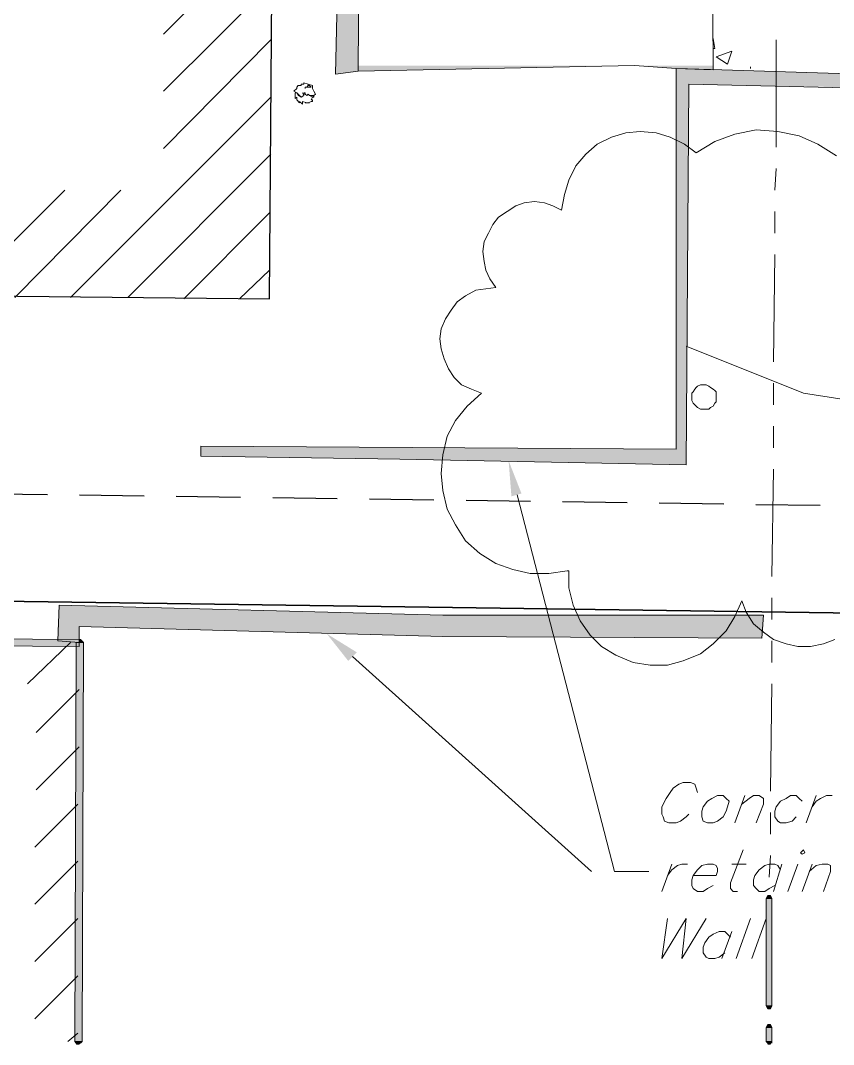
# Model space of a CAD drawing. Header units: inches. Extents: x 10 to 486, y 7 to 426.
# Drawn here: x 316.68 to 354.54, y 7.28 to 54.98 of the extents above; entities that cross this region are included whole.
import ezdxf

# ---------------------------------------------------------------- set-up
doc = ezdxf.new("R2010")
doc.units = ezdxf.units.IN
doc.header["$LTSCALE"] = 3
doc.header["$MEASUREMENT"] = 0
doc.linetypes.add('DASHEDX2', pattern=[1.5, 1, -0.5])
doc.layers.add('Building Setbacks', color=1, linetype='DASHEDX2')
doc.layers.add('PDF_Solid Fills', color=7, linetype='Continuous')
doc.layers.add('PDF_Geometry', color=7, linetype='Continuous', true_color=0x999999)

msp = doc.modelspace()

# ---------------------------------------------------------------- hatches: boundary and pattern name
at = {"layer": 'PDF_Solid Fills', "transparency": 33554559}
for points in [[(351.543, 14.083), (351.41, 14.083), (351.477, 14.217), (351.61, 14.217), (351.677, 14.083)], [(351.543, 9.083), (351.677, 9.083), (351.61, 8.95), (351.477, 8.95), (351.41, 9.083)], [(351.543, 8.083), (351.41, 8.083), (351.477, 8.217), (351.61, 8.217), (351.677, 8.083)]]:
    msp.add_hatch(color=256, dxfattribs=at).paths.add_polyline_path(points)

# ---------------------------------------------------------------- linework, layer by layer
at = {"layer": 'Building Setbacks'}
msp.add_lwpolyline([(152.947, 35.216), (376.747, 32.083)], dxfattribs=at)
at = {"layer": 'PDF_Geometry', "color": 7, "lineweight": 35}
msp.add_lwpolyline([(152.877, 30.217), (376.677, 27.083), (379.477, 363.817), (346.277, 380.083), (56.61, 152.817)], close=True, dxfattribs=at)
at = {"layer": 'PDF_Geometry', "color": 7, "lineweight": 25}
msp.add_lwpolyline([(152.277, 43.883), (328.277, 42.017), (328.81, 111.083), (332.81, 111.083), (332.943, 123.083), (328.943, 123.15), (329.677, 217.217), (241.543, 217.95), (241.277, 191.95), (259.41, 191.683), (259.343, 170.617), (289.41, 170.55), (289.277, 158.55), (169.01, 159.55)], dxfattribs=at)
at = {"layer": 'PDF_Geometry', "lineweight": 13}
for points in [[(348.943, 52.817), (348.877, 63.283), (348.877, 73.617), (348.41, 73.75), (348.677, 95.683), (348.077, 95.817), (348.477, 102.883), (348.743, 120.817)], [(348.943, 53.683), (349.01, 53.683), (348.943, 54.15)], [(350.677, 52.817), (350.677, 52.75)], [(354.677, 48.683), (353.81, 49.217), (352.943, 49.617), (351.943, 49.817), (350.943, 49.883), (349.943, 49.683), (349.01, 49.35), (348.143, 48.817), (347.61, 49.217), (346.943, 49.55), (346.277, 49.75), (345.543, 49.817), (344.877, 49.75), (344.21, 49.55), (343.543, 49.217), (343.01, 48.75), (342.543, 48.217), (342.21, 47.55), (342.01, 46.883), (341.877, 46.15), (341.477, 46.35), (341.077, 46.483), (340.61, 46.55), (340.143, 46.483), (339.743, 46.35), (339.343, 46.083), (338.943, 45.817), (338.677, 45.483), (338.477, 45.083), (338.277, 44.683), (338.21, 44.217), (338.277, 43.75), (338.343, 43.35), (338.543, 42.95), (338.81, 42.55), (338.343, 42.483), (337.877, 42.417), (337.41, 42.15), (337.01, 41.883), (336.743, 41.483), (336.477, 41.083), (336.277, 40.617), (336.21, 40.15), (336.277, 39.683), (336.41, 39.217), (336.61, 38.75), (336.877, 38.35), (337.21, 38.017), (337.677, 37.817), (338.143, 37.617), (337.477, 37.017), (336.943, 36.35), (336.543, 35.617), (336.343, 34.75), (336.277, 33.883), (336.343, 33.083), (336.543, 32.217), (336.943, 31.483), (337.41, 30.75), (338.077, 30.15), (338.81, 29.683), (339.61, 29.417), (340.41, 29.217), (341.277, 29.217), (342.143, 29.35), (342.21, 29.35), (342.21, 28.55), (342.41, 27.75), (342.743, 27.017), (343.21, 26.35), (343.743, 25.817), (344.41, 25.417), (345.21, 25.083), (346.01, 24.95), (346.81, 24.95), (347.543, 25.15), (348.343, 25.483), (348.943, 25.95), (349.543, 26.55), (349.943, 27.217), (350.277, 27.95), (350.477, 27.417), (350.81, 26.883), (351.277, 26.483), (351.743, 26.15), (352.343, 25.95), (352.877, 25.817), (353.477, 25.817), (354.077, 25.95), (354.61, 26.15)], [(347.677, 39.817), (353.143, 37.617), (359.21, 36.683), (365.943, 36.95), (369.077, 39.017), (371.943, 38.883), (376.477, 35.883)]]:
    msp.add_lwpolyline(points, dxfattribs=at)
for points in [[(348.943, 52.683), (348.877, 63.283), (348.877, 73.617), (348.41, 73.75), (348.677, 95.683), (348.077, 95.817), (343.61, 97.417), (340.21, 94.217), (332.81, 94.083), (332.543, 73.683), (332.41, 52.617), (345.277, 52.883), (347.21, 52.75)], [(349.81, 53.55), (349.61, 52.95), (349.077, 53.283)], [(330.143, 51.15), (330.077, 51.15), (330.21, 51.217), (330.277, 51.217), (330.277, 51.283), (330.21, 51.283), (330.277, 51.417), (330.343, 51.417), (330.343, 51.483), (330.277, 51.417), (330.143, 51.483), (330.077, 51.55), (330.01, 51.483), (329.943, 51.55), (330.01, 51.483), (330.077, 51.55), (330.143, 51.483), (330.343, 51.483), (330.41, 51.55), (330.343, 51.683), (330.277, 51.817), (330.277, 51.95), (330.077, 52.017), (330.077, 51.95), (330.143, 51.95), (330.21, 51.883), (329.943, 51.883), (329.943, 51.817), (329.943, 51.883), (330.01, 51.883), (330.077, 51.95), (330.077, 52.017), (329.877, 52.083), (329.877, 52.017), (329.743, 52.017), (329.743, 51.95), (329.61, 51.95), (329.543, 51.883), (329.543, 51.817), (329.41, 51.683), (329.543, 51.617), (329.61, 51.55), (329.743, 51.417), (329.877, 51.483), (329.81, 51.617), (329.877, 51.483), (329.743, 51.417), (329.61, 51.483), (329.543, 51.617), (329.477, 51.617), (329.477, 51.35), (329.543, 51.417), (329.543, 51.283), (329.677, 51.15), (329.677, 51.217), (329.81, 51.083), (329.81, 51.217), (330.01, 51.15), (329.943, 51.15)], [(329.877, 51.617), (329.877, 51.55), (329.943, 51.55), (329.943, 51.617)], [(349.077, 37.417), (349.077, 37.683), (349.01, 37.75), (348.943, 37.817), (348.81, 37.883), (348.743, 37.95), (348.61, 38.017), (348.343, 38.017), (348.21, 37.95), (348.143, 37.883), (348.077, 37.817), (348.01, 37.683), (347.943, 37.617), (347.943, 37.283), (348.01, 37.15), (348.077, 37.083), (348.143, 37.017), (348.21, 36.95), (348.343, 36.883), (348.743, 36.883), (348.81, 36.95), (348.943, 37.017), (349.01, 37.15), (349.077, 37.217)]]:
    msp.add_lwpolyline(points, close=True, dxfattribs=at)
at = {"layer": 'PDF_Geometry', "color": 9, "lineweight": 13, "true_color": 0xbbbbbb}
for points in [[(332.41, 52.617), (331.343, 52.483), (331.743, 69.75), (331.943, 96.283), (332.81, 96.15), (332.81, 94.083)], [(323.343, 54.35), (328.41, 59.417)], [(323.343, 51.683), (328.41, 56.75)], [(323.343, 49.017), (328.343, 54.083)], [(319.01, 42.083), (328.343, 51.417)], [(321.677, 42.083), (328.343, 48.75)], [(313.81, 42.15), (318.743, 47.083)], [(316.41, 42.083), (321.343, 47.083)], [(324.277, 42.017), (328.277, 46.017)], [(326.877, 42.017), (328.277, 43.35)], [(317.01, 24.083), (319.01, 26.017)], [(317.41, 21.817), (319.41, 23.817)], [(317.41, 19.15), (319.41, 21.15)], [(317.343, 16.483), (319.343, 18.483)], [(317.343, 13.817), (319.343, 15.817)], [(317.343, 11.15), (319.343, 13.15)], [(317.343, 8.483), (319.343, 10.483)], [(318.877, 7.417), (319.343, 7.817)]]:
    msp.add_lwpolyline(points, dxfattribs=at)
at = {"layer": 'PDF_Geometry', "color": 7, "lineweight": 20}
for points in [[(351.877, 49.083), (351.877, 54.083)], [(351.81, 47.083), (351.877, 48.083)], [(351.81, 45.083), (351.81, 46.083)], [(351.743, 39.083), (351.81, 44.083)], [(351.743, 37.083), (351.743, 38.083)], [(351.743, 35.083), (351.743, 36.083)], [(351.677, 29.083), (351.743, 34.083)], [(351.677, 27.083), (351.677, 28.083)], [(351.677, 25.083), (351.677, 26.083)], [(351.61, 19.083), (351.677, 24.083)], [(351.61, 17.083), (351.61, 18.083)], [(351.543, 15.083), (351.61, 16.083)]]:
    msp.add_lwpolyline(points, dxfattribs=at)
at = {"layer": 'PDF_Geometry', "color": 9, "lineweight": 13, "true_color": 0xbbbbbb}
for points in [[(334.343, 34.55), (325.077, 34.683), (325.077, 35.15), (347.21, 35.017), (347.21, 52.75), (349.343, 52.683), (377.077, 51.817), (376.877, 26.75), (376.41, 26.817), (376.41, 31.483), (376.61, 51.35), (347.81, 52.017), (347.677, 34.283)], [(319.41, 26.017), (319.41, 26.75), (336.343, 26.283), (351.21, 26.217), (351.277, 27.283), (336.343, 27.283), (318.477, 27.75), (318.41, 26.083)]]:
    msp.add_lwpolyline(points, close=True, dxfattribs=at)
at = {"layer": 'PDF_Geometry', "color": 8, "lineweight": 13, "true_color": 0x767676}
for points in [[(339.81, 32.883), (344.343, 15.35), (345.943, 15.35)], [(332.143, 25.35), (343.277, 15.35)], [(348.21, 19.017), (348.143, 19.217), (348.077, 19.417), (347.877, 19.483), (347.543, 19.483), (347.343, 19.417), (347.077, 19.217), (346.943, 19.017), (346.743, 18.75), (346.543, 18.35), (346.543, 18.017), (346.61, 17.883), (346.677, 17.683), (346.877, 17.617), (347.21, 17.617), (347.41, 17.683), (347.677, 17.883), (347.81, 18.017)], [(349.943, 17.617), (350.41, 18.883)], [(350.277, 18.483), (350.61, 18.75), (350.81, 18.883), (351.077, 18.883), (351.277, 18.75), (351.277, 18.483), (350.943, 17.617)], [(353.077, 18.617), (352.943, 18.75), (352.81, 18.883), (352.543, 18.883), (352.343, 18.75), (352.077, 18.617), (351.877, 18.35), (351.81, 18.15), (351.81, 17.883), (351.943, 17.683), (352.077, 17.617), (352.343, 17.617), (352.61, 17.683), (352.81, 17.883)], [(353.277, 17.617), (353.743, 18.883)], [(353.543, 18.35), (353.743, 18.617), (353.943, 18.75), (354.21, 18.883), (354.477, 18.883)], [(350.343, 16.35), (349.743, 14.817), (349.743, 14.55), (349.877, 14.417), (350.077, 14.417)], [(346.543, 14.417), (347.01, 15.683)], [(346.81, 15.15), (347.01, 15.417), (347.277, 15.617), (347.477, 15.683), (347.743, 15.683)], [(348.01, 15.15), (349.077, 15.15), (349.143, 15.35), (349.143, 15.483), (349.077, 15.617), (348.943, 15.683), (348.677, 15.683), (348.41, 15.617), (348.21, 15.417), (348.01, 15.15), (347.943, 14.95), (347.943, 14.683), (348.01, 14.55), (348.21, 14.417), (348.477, 14.417), (348.677, 14.55), (348.943, 14.683)], [(349.81, 15.683), (350.477, 15.683)], [(352.077, 15.417), (351.943, 15.617), (351.81, 15.683), (351.543, 15.683), (351.343, 15.617), (351.077, 15.417), (350.877, 15.15), (350.81, 14.95), (350.81, 14.683), (350.943, 14.55), (351.077, 14.417), (351.343, 14.417), (351.543, 14.55), (351.81, 14.683)], [(352.143, 15.683), (351.743, 14.417)], [(352.877, 15.683), (352.41, 14.417)], [(353.077, 14.417), (353.543, 15.683)], [(353.41, 15.35), (353.743, 15.617), (354.01, 15.683), (354.277, 15.683), (354.41, 15.617), (354.41, 15.35), (354.077, 14.417)], [(346.81, 13.15), (346.543, 11.283), (347.677, 13.15), (347.477, 11.283), (348.61, 13.15)], [(350.01, 11.283), (350.677, 13.15)], [(350.743, 11.283), (351.41, 13.15)], [(349.743, 12.283), (349.61, 12.417), (349.477, 12.55), (349.21, 12.55), (348.943, 12.417), (348.743, 12.283), (348.543, 12.017), (348.477, 11.817), (348.477, 11.55), (348.61, 11.35), (348.743, 11.283), (349.01, 11.283), (349.21, 11.35), (349.477, 11.55)], [(349.81, 12.55), (349.343, 11.283)]]:
    msp.add_lwpolyline(points, dxfattribs=at)
at = {"layer": 'PDF_Geometry', "color": 7, "lineweight": 5}
for points in [[(189.077, 27.083), (189.077, 26.75), (319.41, 25.817), (319.41, 26.15)], [(319.61, 26.017), (319.277, 26.017), (319.21, 7.417), (319.543, 7.417)], [(351.41, 9.083), (351.677, 9.083), (351.677, 14.083), (351.41, 14.083)], [(351.41, 7.417), (351.677, 7.417), (351.677, 8.083), (351.41, 8.083)]]:
    msp.add_lwpolyline(points, close=True, dxfattribs=at)
for points in [[(319.41, 26.15), (319.477, 26.15), (319.61, 26.017)], [(351.41, 14.083), (351.477, 14.217), (351.61, 14.217), (351.677, 14.083)], [(351.677, 9.083), (351.61, 8.95), (351.477, 8.95), (351.41, 9.083)], [(351.41, 8.083), (351.477, 8.217), (351.61, 8.217), (351.677, 8.083)], [(319.277, 7.35), (319.21, 7.417)], [(319.543, 7.417), (319.477, 7.35)], [(351.477, 7.35), (351.41, 7.417)], [(351.677, 7.417), (351.677, 7.35)]]:
    msp.add_lwpolyline(points, dxfattribs=at)
at = {"layer": 'PDF_Geometry', "color": 8, "lineweight": 13, "true_color": 0x767676}
for points in [[(349.143, 18.883), (348.877, 18.75), (348.677, 18.617), (348.477, 18.35), (348.41, 18.15), (348.41, 17.883), (348.477, 17.683), (348.677, 17.617), (348.943, 17.617), (349.143, 17.683), (349.41, 17.883), (349.543, 18.15), (349.61, 18.35), (349.677, 18.617), (349.543, 18.75), (349.41, 18.883)], [(353.01, 16.217), (353.077, 16.15), (353.21, 16.217), (353.143, 16.35)]]:
    msp.add_lwpolyline(points, close=True, dxfattribs=at)
at = {"layer": 'PDF_Solid Fills', "color": 253, "lineweight": 13, "true_color": 0x999999, "transparency": 33554559}
for points in [[(331.743, 69.283), (331.343, 52.617), (332.41, 52.617)], [(331.743, 69.283), (332.477, 69.283), (332.41, 52.617)], [(331.343, 52.617), (332.41, 52.617), (331.343, 52.483)], [(347.21, 52.75), (347.21, 52.683), (349.343, 52.683)], [(347.21, 52.683), (347.21, 52.017), (369.143, 52.017)], [(347.21, 52.683), (349.343, 52.683), (369.143, 52.017)], [(347.21, 52.017), (347.21, 51.817), (347.81, 51.817)], [(347.21, 52.017), (347.81, 52.017), (347.81, 51.817)], [(347.81, 52.017), (357.877, 51.817), (377.077, 51.817)], [(347.81, 52.017), (369.143, 52.017), (377.077, 51.817)], [(347.21, 51.817), (347.21, 35.017), (347.677, 35.017)], [(347.21, 51.817), (347.81, 51.817), (347.677, 35.017)], [(325.077, 35.15), (325.077, 35.017), (347.21, 35.017)], [(325.077, 35.017), (325.077, 34.683), (347.677, 34.683)], [(325.077, 35.017), (347.677, 35.017), (347.677, 34.683)], [(325.077, 34.683), (334.343, 34.55), (347.677, 34.55)], [(325.077, 34.683), (347.677, 34.683), (347.677, 34.55)], [(334.343, 34.55), (347.677, 34.55), (347.677, 34.283)], [(318.477, 27.75), (318.477, 27.283), (336.343, 27.283)], [(318.477, 27.283), (318.41, 26.75), (351.277, 26.75)], [(318.477, 27.283), (351.277, 27.283), (351.277, 26.75)], [(318.41, 26.75), (318.41, 26.283), (319.41, 26.283)], [(318.41, 26.75), (319.41, 26.75), (319.41, 26.283)], [(319.41, 26.75), (336.343, 26.283), (351.21, 26.283)], [(319.41, 26.75), (351.277, 26.75), (351.21, 26.283)], [(318.41, 26.283), (318.41, 26.083), (319.41, 26.083)], [(318.41, 26.283), (319.41, 26.283), (319.41, 26.083)], [(336.343, 26.283), (351.21, 26.283), (351.21, 26.217)], [(318.41, 26.083), (319.41, 26.083), (319.41, 26.017)]]:
    msp.add_solid(points, dxfattribs=at)
at = {"layer": 'PDF_Solid Fills', "color": 254, "lineweight": 13, "true_color": 0xdcdcdc, "transparency": 33554559}
for points in [[(332.41, 52.883), (332.41, 52.683), (334.543, 52.683)], [(332.41, 52.883), (345.277, 52.883), (334.543, 52.683)], [(332.41, 52.683), (334.543, 52.683), (332.41, 52.617)], [(345.277, 52.883), (347.21, 52.75), (348.943, 52.75)], [(345.277, 52.883), (348.943, 52.883), (348.943, 52.75)], [(347.21, 52.75), (348.943, 52.75), (348.943, 52.683)]]:
    msp.add_solid(points, dxfattribs=at)
at = {"layer": 'PDF_Solid Fills', "color": 8, "lineweight": 13, "true_color": 0x767676, "transparency": 33554559}
for points in [[(339.543, 32.817), (339.41, 34.483), (340.01, 32.95)], [(331.943, 25.15), (330.943, 26.417), (332.343, 25.55)]]:
    msp.add_solid(points, dxfattribs=at)
at = {"layer": 'PDF_Solid Fills', "lineweight": 5, "transparency": 33554559}
for points in [[(189.077, 27.083), (189.077, 26.75), (319.41, 26.15), (319.41, 25.817)], [(319.61, 26.017), (319.277, 26.017), (319.543, 7.417), (319.21, 7.417)], [(319.41, 26.017), (319.41, 26.15), (319.61, 26.017), (319.477, 26.15)], [(351.41, 9.083), (351.677, 9.083), (351.41, 14.083), (351.677, 14.083)], [(351.41, 7.417), (351.677, 7.417), (351.41, 8.083), (351.677, 8.083)], [(319.41, 7.283), (319.21, 7.417), (319.543, 7.417)], [(319.41, 7.283), (319.277, 7.283), (319.21, 7.417)]]:
    msp.add_solid(points, dxfattribs=at)
at = {"layer": 'PDF_Solid Fills', "lineweight": 35, "transparency": 33554559}
for points in [[(351.61, 7.283), (351.41, 7.417), (351.677, 7.417)], [(351.61, 7.283), (351.477, 7.283), (351.41, 7.417)]]:
    msp.add_solid(points, dxfattribs=at)

doc.saveas('drawing.dxf')
